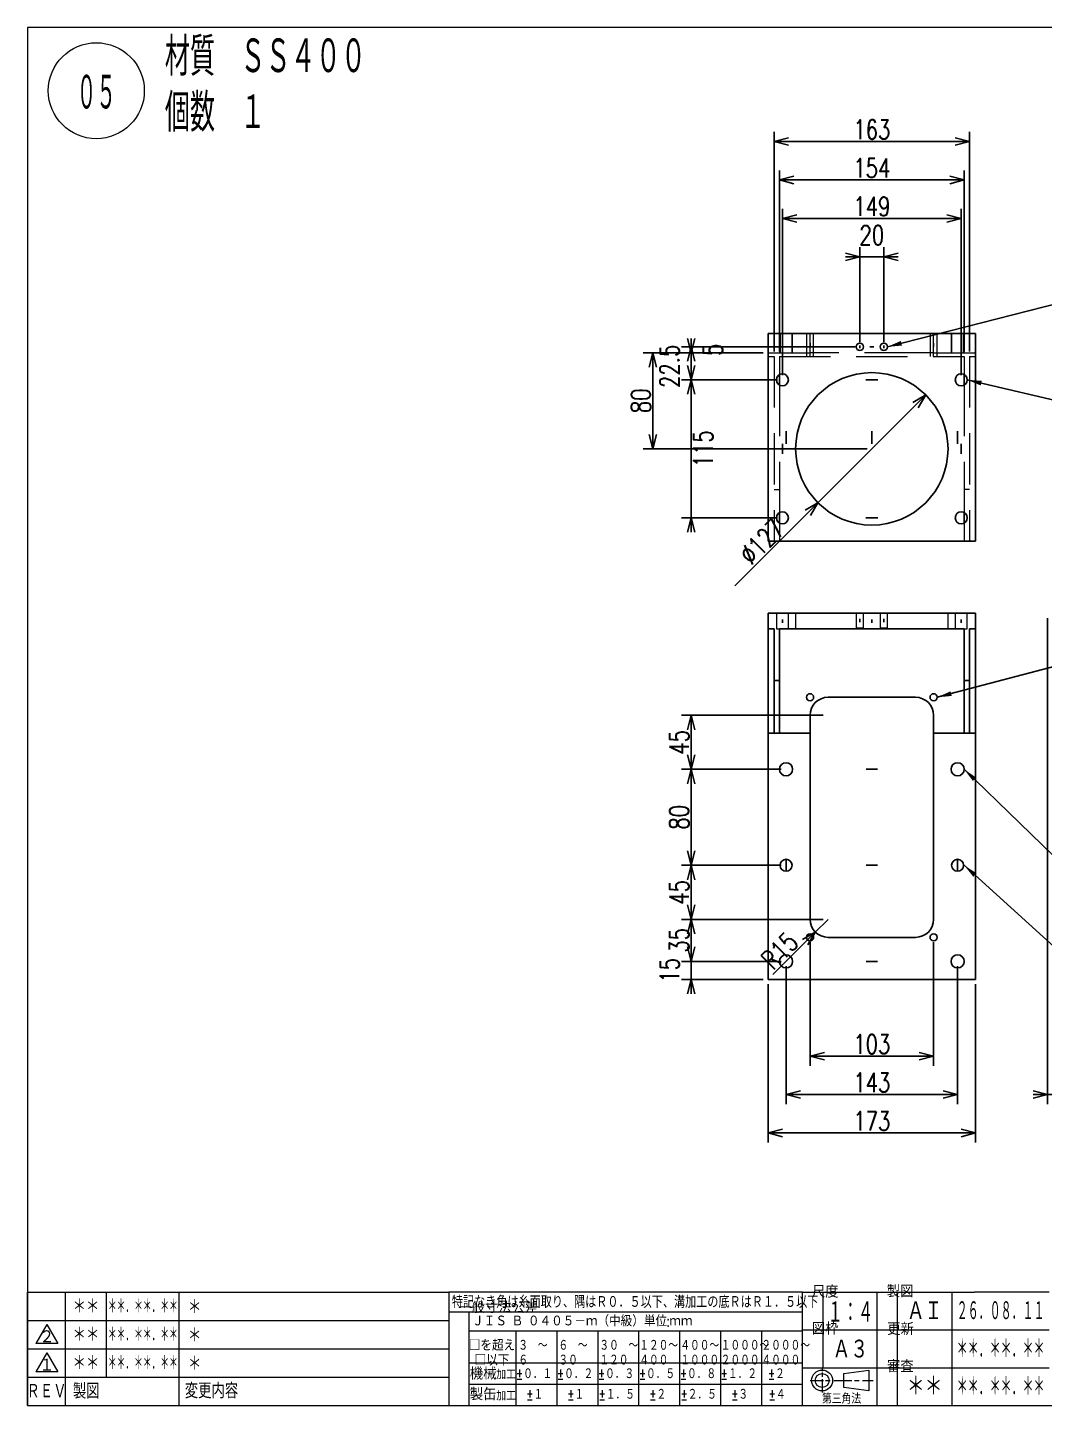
# Model space of a CAD drawing. Header units: millimetres. Extents: x 5 to 415, y 5 to 292.
# Drawn here: x 5 to 216.8, y 5 to 292 of the extents above; entities that cross this region are included whole.
import ezdxf

# ---------------------------------------------------------------- set-up
doc = ezdxf.new("R2010")
doc.units = ezdxf.units.MM
doc.header["$LTSCALE"] = 8.4
doc.linetypes.add('DASHDOT', pattern=[1, 0.5, -0.25, 0, -0.25])
doc.linetypes.add('HIDDEN', pattern=[1.905, 1.27, -0.635])
for name, color, linetype in [('1', 7, 'CONTINUOUS'), ('2', 7, 'CONTINUOUS'), ('254', 7, 'CONTINUOUS')]:
    doc.layers.add(name, color=color, linetype=linetype)
doc.styles.add('GMM001', font='txt.shx', dxfattribs={"bigfont": 'bigfont.shx'})
doc.styles.add('GMM008', font='txt.shx', dxfattribs={"width": 0.8, "bigfont": 'bigfont.shx'})
doc.styles.add('GMM009', font='txt.shx', dxfattribs={"width": 0.493827, "bigfont": 'bigfont.shx'})
doc.styles.add('GMM010', font='txt.shx', dxfattribs={"width": 0.7, "bigfont": 'bigfont.shx'})
doc.styles.add('GMM011', font='txt.shx', dxfattribs={"width": 0.95, "bigfont": 'bigfont.shx'})
doc.styles.add('GMM012', font='txt.shx', dxfattribs={"width": 1.066667, "bigfont": 'bigfont.shx'})
doc.styles.add('GMM014', font='txt.shx', dxfattribs={"width": 0.827273, "bigfont": 'bigfont.shx'})
doc.styles.add('GMM015', font='txt.shx', dxfattribs={"width": 0.411523, "bigfont": 'bigfont.shx'})
doc.styles.add('STANDARD1', font='TXT', dxfattribs={"bigfont": 'BIGFONT'})
doc.styles.add('VF001', font='txt.shx', dxfattribs={"width": 0.548697})
doc.styles.add('VF002', font='txt.shx', dxfattribs={"width": 0.428571})
doc.styles.add('VF003', font='txt.shx', dxfattribs={"width": 0.75})
doc.dimstyles.new('GEN001', dxfattribs={"dimtxt": 4, "dimasz": 3, "dimexe": 2, "dimexo": 1, "dimgap": 0.5, "dimtad": 3, "dimlfac": 4, "dimdsep": 46, "dimtxsty": 'VF003', "dimblk1": 'OPEN30', "dimblk2": 'OPEN30', "dimsah": 1, "dimcen": 1, "dimclrd": 3, "dimclre": 3, "dimclrt": 7, "dimazin": 3, "dimtfac": 1, "dimtmove": 0, "dimatfit": 3})
doc.dimstyles.new('GEN002', dxfattribs={"dimtxt": 4, "dimasz": 3, "dimexe": 2, "dimexo": 1, "dimgap": 0.5, "dimtad": 3, "dimlfac": 4, "dimdsep": 46, "dimtxsty": 'VF003', "dimblk1": 'OPEN30', "dimblk2": 'OPEN30', "dimsah": 1, "dimcen": 1, "dimclrd": 3, "dimclre": 3, "dimclrt": 7, "dimazin": 3, "dimtfac": 1, "dimtmove": 0, "dimatfit": 3})
doc.dimstyles.new('GEN003', dxfattribs={"dimtxt": 4, "dimasz": 3, "dimexe": 2, "dimexo": 1, "dimgap": 0.5, "dimtad": 3, "dimlfac": 4, "dimdsep": 46, "dimtxsty": 'VF003', "dimblk1": 'OPEN30', "dimblk2": 'OPEN30', "dimsah": 1, "dimcen": 1, "dimclrd": 3, "dimclre": 3, "dimclrt": 7, "dimazin": 3, "dimtfac": 1, "dimtmove": 0, "dimatfit": 3})
doc.dimstyles.new('GEN004', dxfattribs={"dimtxt": 4, "dimasz": 3, "dimexe": 2, "dimexo": 1, "dimgap": 0.5, "dimtad": 3, "dimlfac": 4, "dimdsep": 46, "dimtxsty": 'VF003', "dimblk1": 'OPEN30', "dimblk2": 'OPEN30', "dimsah": 1, "dimcen": 1, "dimclrd": 3, "dimclre": 3, "dimclrt": 7, "dimazin": 3, "dimtfac": 1, "dimtmove": 0, "dimatfit": 3})
doc.dimstyles.new('GEN005', dxfattribs={"dimtxt": 4, "dimasz": 3, "dimexe": 2, "dimexo": 1, "dimgap": 0.5, "dimtad": 3, "dimlfac": 4, "dimdsep": 46, "dimtxsty": 'VF003', "dimblk1": 'OPEN30', "dimblk2": 'OPEN30', "dimsah": 1, "dimcen": 1, "dimclrd": 3, "dimclre": 3, "dimclrt": 7, "dimazin": 3, "dimtfac": 1, "dimtmove": 0, "dimatfit": 3})
doc.dimstyles.new('GEN006', dxfattribs={"dimtxt": 4, "dimasz": 3, "dimexe": 2, "dimexo": 1, "dimgap": 0.5, "dimtad": 3, "dimlfac": 4, "dimdsep": 46, "dimtxsty": 'VF003', "dimblk1": 'OPEN30', "dimblk2": 'OPEN30', "dimsah": 1, "dimcen": 1, "dimclrd": 3, "dimclre": 3, "dimclrt": 7, "dimazin": 3, "dimtfac": 1, "dimtmove": 0, "dimatfit": 3})
doc.dimstyles.new('GEN007', dxfattribs={"dimtxt": 4, "dimasz": 3, "dimexe": 2, "dimexo": 1, "dimgap": 0.5, "dimtad": 3, "dimlfac": 4, "dimdsep": 46, "dimtxsty": 'VF003', "dimblk1": 'OPEN30', "dimblk2": 'OPEN30', "dimsah": 1, "dimcen": 1, "dimclrd": 3, "dimclre": 3, "dimclrt": 7, "dimazin": 3, "dimtfac": 1, "dimtmove": 0, "dimatfit": 3})
doc.dimstyles.new('GEN008', dxfattribs={"dimtxt": 4, "dimasz": 3, "dimexe": 2, "dimexo": 1, "dimgap": 0.5, "dimtad": 3, "dimlfac": 4, "dimdsep": 46, "dimtxsty": 'VF003', "dimblk1": 'OPEN30', "dimblk2": 'OPEN30', "dimsah": 1, "dimcen": 1, "dimclrd": 3, "dimclre": 3, "dimclrt": 7, "dimazin": 3, "dimtfac": 1, "dimtmove": 0, "dimatfit": 3})
doc.dimstyles.new('GEN009', dxfattribs={"dimtxt": 4, "dimasz": 3, "dimexe": 2, "dimexo": 1, "dimgap": 0.5, "dimtad": 3, "dimlfac": 4, "dimdsep": 46, "dimtxsty": 'VF003', "dimblk1": 'OPEN30', "dimblk2": 'OPEN30', "dimsah": 1, "dimcen": 1, "dimclrd": 3, "dimclre": 3, "dimclrt": 7, "dimazin": 3, "dimtfac": 1, "dimtmove": 0, "dimatfit": 3})
doc.dimstyles.new('GEN010', dxfattribs={"dimtxt": 4, "dimasz": 3, "dimexe": 2, "dimexo": 1, "dimgap": 0.5, "dimtad": 3, "dimlfac": 4, "dimdsep": 46, "dimtxsty": 'VF003', "dimblk1": 'OPEN30', "dimblk2": 'OPEN30', "dimsah": 1, "dimcen": 1, "dimclrd": 3, "dimclre": 3, "dimclrt": 7, "dimazin": 3, "dimtfac": 1, "dimtmove": 0, "dimatfit": 3})
doc.dimstyles.new('GEN011', dxfattribs={"dimtxt": 4, "dimasz": 3, "dimexe": 2, "dimexo": 1, "dimgap": 0.5, "dimtad": 3, "dimlfac": 4, "dimdsep": 46, "dimtxsty": 'VF003', "dimblk1": 'OPEN30', "dimblk2": 'OPEN30', "dimsah": 1, "dimcen": 1, "dimclrd": 3, "dimclre": 3, "dimclrt": 7, "dimazin": 3, "dimtfac": 1, "dimtmove": 0, "dimatfit": 3})
doc.dimstyles.new('GEN012', dxfattribs={"dimtxt": 4, "dimasz": 3, "dimexe": 2, "dimexo": 1, "dimgap": 0.5, "dimtad": 3, "dimlfac": 4, "dimdsep": 46, "dimtxsty": 'VF003', "dimblk1": 'OPEN30', "dimblk2": 'OPEN30', "dimsah": 1, "dimcen": 1, "dimclrd": 3, "dimclre": 3, "dimclrt": 7, "dimazin": 3, "dimtfac": 1, "dimtmove": 0, "dimatfit": 3})
doc.dimstyles.new('GEN017', dxfattribs={"dimtxt": 4, "dimasz": 3, "dimexe": 2, "dimexo": 1, "dimgap": 0.5, "dimtad": 3, "dimlfac": 4, "dimdsep": 46, "dimtxsty": 'VF003', "dimblk1": 'OPEN30', "dimblk2": 'OPEN30', "dimsah": 1, "dimcen": 1, "dimclrd": 3, "dimclre": 3, "dimclrt": 7, "dimazin": 3, "dimtfac": 1, "dimtmove": 0, "dimatfit": 3})
doc.dimstyles.new('GEN020', dxfattribs={"dimtxt": 4, "dimasz": 3, "dimexe": 2, "dimexo": 1, "dimgap": 0.5, "dimtad": 3, "dimlfac": 4, "dimdsep": 46, "dimtxsty": 'VF003', "dimblk1": 'OPEN30', "dimblk2": 'OPEN30', "dimsah": 1, "dimcen": 1, "dimclrd": 3, "dimclre": 3, "dimclrt": 7, "dimazin": 3, "dimtfac": 1, "dimtmove": 0, "dimatfit": 3})
doc.dimstyles.new('GEN021', dxfattribs={"dimtxt": 4, "dimasz": 3, "dimexe": 2, "dimexo": 1, "dimgap": 0.5, "dimtad": 3, "dimlfac": 4, "dimdsep": 46, "dimtxsty": 'VF003', "dimblk1": 'OPEN30', "dimblk2": 'OPEN30', "dimsah": 1, "dimcen": 1, "dimclrd": 3, "dimclre": 3, "dimclrt": 7, "dimazin": 3, "dimtfac": 1, "dimtmove": 0, "dimatfit": 3})
doc.dimstyles.new('GEN022', dxfattribs={"dimtxt": 4, "dimasz": 3, "dimexe": 2, "dimexo": 1, "dimgap": 0.5, "dimtad": 3, "dimlfac": 4, "dimdsep": 46, "dimtxsty": 'VF003', "dimblk1": 'OPEN30', "dimblk2": 'OPEN30', "dimsah": 1, "dimcen": 1, "dimclrd": 3, "dimclre": 3, "dimclrt": 7, "dimazin": 3, "dimtfac": 1, "dimtmove": 0, "dimatfit": 3})
doc.dimstyles.new('GEN023', dxfattribs={"dimtxt": 4, "dimasz": 3, "dimexe": 2, "dimexo": 1, "dimgap": 0.5, "dimtad": 3, "dimlfac": 4, "dimdsep": 46, "dimtxsty": 'VF003', "dimblk1": 'OPEN30', "dimblk2": 'OPEN30', "dimsah": 1, "dimcen": 1, "dimclrd": 3, "dimclre": 3, "dimclrt": 7, "dimazin": 3, "dimtfac": 1, "dimtmove": 0, "dimatfit": 3})
doc.dimstyles.new('GEN024', dxfattribs={"dimtxt": 4, "dimasz": 3, "dimexe": 2, "dimexo": 1, "dimgap": 0.5, "dimtad": 3, "dimlfac": 4, "dimdsep": 46, "dimtxsty": 'VF003', "dimblk1": 'OPEN30', "dimblk2": 'OPEN30', "dimsah": 1, "dimcen": 1, "dimclrd": 3, "dimclre": 3, "dimclrt": 7, "dimazin": 3, "dimtfac": 1, "dimtmove": 0, "dimatfit": 3})
doc.dimstyles.new('GEN025', dxfattribs={"dimtxt": 4, "dimasz": 3, "dimexe": 2, "dimexo": 1, "dimgap": 0.5, "dimtad": 3, "dimlfac": 4, "dimdsep": 46, "dimtxsty": 'VF003', "dimblk1": 'OPEN30', "dimblk2": 'OPEN30', "dimsah": 1, "dimcen": 1, "dimclrd": 3, "dimclre": 3, "dimclrt": 7, "dimazin": 3, "dimtfac": 1, "dimtmove": 0, "dimatfit": 3})
doc.dimstyles.new('GENLDR', dxfattribs={"dimtxt": 4, "dimasz": 3, "dimexe": 2, "dimexo": 1, "dimgap": 0.5, "dimtad": 3, "dimlfac": 4, "dimdsep": 46, "dimtxsty": 'VF003', "dimblk1": 'OPEN30', "dimblk2": 'OPEN30', "dimsah": 1, "dimcen": 1, "dimclrd": 3, "dimclre": 3, "dimclrt": 7, "dimazin": 3, "dimtfac": 1, "dimtmove": 0, "dimatfit": 3})

# ---------------------------------------------------------------- blocks, each defined once
blk = doc.blocks.new('BLOCK004')
at = {"layer": '2', "color": 7, "linetype": 'CONTINUOUS', "lineweight": 20}
for p, q in [((170.52, 12.75), (170.52, 12.12)), ((170.52, 11.88), (170.52, 10.97)), ((168.04, 10.2), (170.8, 10.2)), ((170.52, 10.45), (170.52, 7.67)), ((171.25, 10.2), (172.2, 10.2)), ((172.99, 10.2), (176.68, 10.2)), ((177.3, 10.2), (178.25, 10.2)), ((178.92, 10.2), (181.17, 10.2))]:
    blk.add_line(p, q, dxfattribs=at)
blk.add_lwpolyline([(175.06, 11.63), (180.26, 12.38), (180.26, 8.02), (175.06, 8.76)], close=True, dxfattribs=at)
for radius in [2.18, 1.44]:
    blk.add_circle((170.52, 10.2), radius, dxfattribs=at)
blk = doc.blocks.new('BLOCK005')
at = {"layer": '2', "color": 3, "linetype": 'CONTINUOUS', "lineweight": 9}
for p, q in [((92.76, 24.47), (166.44, 24.47)), ((96.97, 20.55), (166.44, 20.55)), ((106.7, 20.55), (106.7, 5)), ((115.24, 20.55), (115.24, 5)), ((123.77, 20.55), (123.77, 5)), ((132.3, 20.55), (132.3, 5)), ((140.84, 20.55), (140.84, 5)), ((149.37, 20.55), (149.37, 5)), ((157.9, 20.55), (157.9, 5)), ((96.97, 13.85), (106.7, 13.85)), ((106.7, 13.85), (115.24, 13.85)), ((115.24, 13.85), (123.77, 13.85)), ((123.77, 13.85), (132.3, 13.85)), ((132.3, 13.85), (140.84, 13.85)), ((140.84, 13.85), (149.37, 13.85)), ((149.37, 13.85), (157.9, 13.85)), ((157.9, 13.85), (166.44, 13.85)), ((96.97, 9.42), (106.7, 9.42)), ((106.7, 9.42), (115.24, 9.42)), ((115.24, 9.42), (123.77, 9.42)), ((123.77, 9.42), (132.3, 9.42)), ((132.3, 9.42), (140.84, 9.42)), ((140.84, 9.42), (149.37, 9.42)), ((149.37, 9.42), (157.9, 9.42)), ((157.9, 9.42), (166.44, 9.42))]:
    blk.add_line(p, q, dxfattribs=at)
at = {"layer": '2', "color": 1, "linetype": 'CONTINUOUS', "lineweight": 15}
blk.add_lwpolyline([(92.76, 5), (166.44, 5), (166.44, 28.59), (92.76, 28.59)], close=True, dxfattribs=at)
at = {"layer": '254', "color": 3, "linetype": 'CONTINUOUS', "lineweight": 9}
blk.add_line((96.97, 5), (96.97, 24.47), dxfattribs=at)
at = {"layer": '254', "color": 3, "lineweight": 9, "style": 'STANDARD1', "width": 1.0935}
blk.add_text('一般寸法公差', height=2.311, dxfattribs=at).set_placement((94.7, 24.26))
at = {"layer": '254', "color": 3, "lineweight": 9, "insert": (93.39, 26.56), "char_height": 2.5425, "attachment_point": 4, "line_spacing_factor": 0.8, "style": 'GMM014'}
blk.add_mtext('\\T1.000000;特記なき角は糸面取り、隅はＲ０．５以下、溝加工の底ＲはＲ１．５以下', dxfattribs=at)
at = {"layer": '254', "color": 7, "lineweight": 20, "line_spacing_factor": 0.8}
for s, insert, char_height, attachment_point, style in [('\\W0.950000;\\T1.000000;ＪＩＳ\\W0.475000;\\T1.000000; \\W0.950000;\\T1.000000;Ｂ\\W0.475000;\\T1.000000; \\W0.950000;\\T1.000000;０４０５－ｍ（中級）単位\\W0.475000;\\T1.000000;:\\W0.950000;\\T1.000000;ｍｍ', (97.62, 22.59), 2.31134, 4, 'GMM011'), ('{\\T1.000000;□を超え}\\P{\\T1.000000;□以下}', (101.75, 18.7), 2.3113, 2, 'GMM011'), ('{\\T1.000000;３\u3000～}\\P{\\T1.000000;６}', (107.24, 18.7), 2.3113, 1, 'GMM010'), ('{\\T1.000000;６\u3000～}\\P{\\T1.000000;３０}', (115.59, 18.7), 2.3113, 1, 'GMM010'), ('{\\T1.000000;３０\u3000～}\\P{\\T1.000000;１２０}', (124.12, 18.7), 2.3113, 1, 'GMM010'), ('{\\T1.000000;１２０～}\\P{\\T1.000000;４００}', (132.43, 18.7), 2.3113, 1, 'GMM010'), ('{\\T1.000000;４００～}\\P{\\T1.000000;１０００}', (140.98, 18.7), 2.3113, 1, 'GMM010'), ('{\\T1.000000;１０００～}\\P{\\T1.000000;２０００}', (149.4, 18.7), 2.3113, 1, 'GMM010'), ('{\\T1.000000;２０００～}\\P{\\T1.000000;４０００}', (157.88, 18.7), 2.3113, 1, 'GMM010'), ('\\T1.000000;機械', (99.9, 11.63), 2.5425, 5, 'GMM001'), ('\\T1.000000;加工', (104.68, 11.34), 1.7335, 5, 'GMM012'), ('%%p\\T1.000000;０．１', (110.51, 11.63), 2.3113, 5, 'GMM010'), ('%%p\\T1.000000;０．２', (119.05, 11.63), 2.3113, 5, 'GMM010'), ('%%p\\T1.000000;０．３', (127.58, 11.63), 2.3113, 5, 'GMM010'), ('%%p\\T1.000000;０．５', (136.11, 11.63), 2.3113, 5, 'GMM010'), ('%%p\\T1.000000;０．８', (144.65, 11.63), 2.3113, 5, 'GMM010'), ('%%p\\T1.000000;１．２', (153.18, 11.63), 2.3113, 5, 'GMM010'), ('%%p\\T1.000000;２', (160.98, 11.63), 2.3113, 5, 'GMM010'), ('\\T1.000000;製缶', (99.9, 7.34), 2.5425, 5, 'GMM001'), ('\\T1.000000;加工', (104.68, 6.91), 1.7335, 5, 'GMM012'), ('%%p\\T1.000000;１', (110.66, 7.34), 2.3113, 5, 'GMM010'), ('%%p\\T1.000000;１', (119.2, 7.34), 2.3113, 5, 'GMM010'), ('%%p\\T1.000000;１．５', (127.73, 7.34), 2.3113, 5, 'GMM010'), ('%%p\\T1.000000;２', (136.26, 7.34), 2.3113, 5, 'GMM010'), ('%%p\\T1.000000;２．５', (144.8, 7.34), 2.3113, 5, 'GMM010'), ('%%p\\T1.000000;３', (153.33, 7.34), 2.3113, 5, 'GMM010'), ('%%p\\T1.000000;４', (161.13, 7.34), 2.3113, 5, 'GMM010')]:
    blk.add_mtext(s, dxfattribs=dict(at, insert=insert, char_height=char_height, attachment_point=attachment_point, style=style))
blk = doc.blocks.new('BLOCK006')
at = {"layer": '254', "color": 1, "linetype": 'CONTINUOUS', "lineweight": 15}
for p, q in [((9.02, 15.97), (6.7, 12.03)), ((9.02, 15.97), (11.33, 12.03)), ((11.33, 12.03), (6.7, 12.03))]:
    blk.add_line(p, q, dxfattribs=at)
at = {"layer": '254', "color": 7, "lineweight": 20, "insert": (9.02, 13.39), "char_height": 2.8434, "attachment_point": 5, "line_spacing_factor": 0.8, "style": 'GMM001'}
blk.add_mtext('\\T1.000000;１', dxfattribs=at)
blk = doc.blocks.new('BLOCK007')
at = {"layer": '254', "color": 1, "linetype": 'CONTINUOUS', "lineweight": 15}
for p, q in [((9.02, 21.86), (6.7, 17.93)), ((9.02, 21.86), (11.33, 17.93)), ((11.33, 17.93), (6.7, 17.93))]:
    blk.add_line(p, q, dxfattribs=at)
at = {"layer": '254', "color": 7, "lineweight": 20, "insert": (9.02, 19.29), "char_height": 2.8434, "attachment_point": 5, "line_spacing_factor": 0.8, "style": 'GMM001'}
blk.add_mtext('\\T1.000000;２', dxfattribs=at)
blk = doc.blocks.new('_OPEN30')
at = {"color": 0, "linetype": 'BYBLOCK'}
blk.add_line((0, 0), (-1, 0), dxfattribs=at)
blk.add_lwpolyline([(-1, 0.259), (0, 0), (-1, -0.259)], dxfattribs=at)
blk = doc.blocks.new('*D1')
at = {"color": 3}
for p, q in [((168, 101.5), (168, 75.75)), ((193.75, 101.5), (193.75, 75.75)), ((171, 77.75), (190.75, 77.75))]:
    blk.add_line(p, q, dxfattribs=at)
at = {"layer": 'Defpoints'}
for p in [(168, 102.5), (193.75, 102.5), (168, 77.75)]:
    blk.add_point(p, dxfattribs=at)
at = {"layer": '1', "color": 3, "xscale": 3, "yscale": 3, "rotation": 180}
blk.add_blockref('_OPEN30', (168, 77.75), dxfattribs=at)
at = {"layer": '1', "color": 3, "xscale": 3, "yscale": 3}
blk.add_blockref('_OPEN30', (193.75, 77.75), dxfattribs=at)
at = {"layer": '1', "color": 7, "insert": (180.875, 80.25), "char_height": 4, "attachment_point": 5, "style": 'VF003'}
blk.add_mtext('103', dxfattribs=at)
blk = doc.blocks.new('*D2')
at = {"color": 3}
for p, q in [((163, 96.5), (163, 67.75)), ((198.75, 96.5), (198.75, 67.75)), ((166, 69.75), (195.75, 69.75))]:
    blk.add_line(p, q, dxfattribs=at)
at = {"layer": 'Defpoints'}
for p in [(163, 97.5), (198.75, 97.5), (163, 69.75)]:
    blk.add_point(p, dxfattribs=at)
at = {"layer": '1', "color": 3, "xscale": 3, "yscale": 3, "rotation": 180}
blk.add_blockref('_OPEN30', (163, 69.75), dxfattribs=at)
at = {"layer": '1', "color": 3, "xscale": 3, "yscale": 3}
blk.add_blockref('_OPEN30', (198.75, 69.75), dxfattribs=at)
at = {"layer": '1', "color": 7, "insert": (180.875, 72.25), "char_height": 4, "attachment_point": 5, "style": 'VF003'}
blk.add_mtext('143', dxfattribs=at)
blk = doc.blocks.new('*D3')
at = {"color": 3}
for p, q in [((159.25, 92.75), (159.25, 59.75)), ((202.5, 92.75), (202.5, 59.75)), ((162.25, 61.75), (199.5, 61.75))]:
    blk.add_line(p, q, dxfattribs=at)
at = {"layer": 'Defpoints'}
for p in [(159.25, 93.75), (202.5, 93.75), (159.25, 61.75)]:
    blk.add_point(p, dxfattribs=at)
at = {"layer": '1', "color": 3, "xscale": 3, "yscale": 3, "rotation": 180}
blk.add_blockref('_OPEN30', (159.25, 61.75), dxfattribs=at)
at = {"layer": '1', "color": 3, "xscale": 3, "yscale": 3}
blk.add_blockref('_OPEN30', (202.5, 61.75), dxfattribs=at)
at = {"layer": '1', "color": 7, "insert": (180.875, 64.25), "char_height": 4, "attachment_point": 5, "style": 'VF003'}
blk.add_mtext('173', dxfattribs=at)
blk = doc.blocks.new('*D4')
at = {"color": 3}
for p, q in [((178.375, 226.5), (178.375, 246.25)), ((178.375, 244.25), (183.375, 244.25)), ((183.375, 226.5), (183.375, 246.25))]:
    blk.add_line(p, q, dxfattribs=at)
at = {"layer": 'Defpoints'}
for p in [(178.375, 244.25), (178.375, 225.5), (183.375, 225.5)]:
    blk.add_point(p, dxfattribs=at)
at = {"layer": '1', "color": 3, "xscale": 3, "yscale": 3}
blk.add_blockref('_OPEN30', (178.375, 244.25), dxfattribs=at)
at = {"layer": '1', "color": 3, "xscale": 3, "yscale": 3, "rotation": 180}
blk.add_blockref('_OPEN30', (183.375, 244.25), dxfattribs=at)
at = {"layer": '1', "color": 7, "insert": (180.875, 248.75), "char_height": 4, "attachment_point": 5, "style": 'VF003'}
blk.add_mtext('20', dxfattribs=at)
blk = doc.blocks.new('*D5')
at = {"color": 3}
for p, q in [((162.25, 219.625), (162.25, 254.25)), ((199.5, 219.625), (199.5, 254.25)), ((165.25, 252.25), (196.5, 252.25))]:
    blk.add_line(p, q, dxfattribs=at)
at = {"layer": 'Defpoints'}
for p in [(162.25, 252.25), (162.25, 218.625), (199.5, 218.625)]:
    blk.add_point(p, dxfattribs=at)
at = {"layer": '1', "color": 3, "xscale": 3, "yscale": 3, "rotation": 180}
blk.add_blockref('_OPEN30', (162.25, 252.25), dxfattribs=at)
at = {"layer": '1', "color": 3, "xscale": 3, "yscale": 3}
blk.add_blockref('_OPEN30', (199.5, 252.25), dxfattribs=at)
at = {"layer": '1', "color": 7, "insert": (180.875, 254.75), "char_height": 4, "attachment_point": 5, "style": 'VF003'}
blk.add_mtext('149', dxfattribs=at)
blk = doc.blocks.new('*D6')
at = {"color": 3}
for p, q in [((161.625, 224.5), (161.625, 262.25)), ((200.125, 224.5), (200.125, 262.25)), ((164.625, 260.25), (197.125, 260.25))]:
    blk.add_line(p, q, dxfattribs=at)
at = {"layer": 'Defpoints'}
for p in [(161.625, 260.25), (161.625, 223.5), (200.125, 223.5)]:
    blk.add_point(p, dxfattribs=at)
at = {"layer": '1', "color": 3, "xscale": 3, "yscale": 3, "rotation": 180}
blk.add_blockref('_OPEN30', (161.625, 260.25), dxfattribs=at)
at = {"layer": '1', "color": 3, "xscale": 3, "yscale": 3}
blk.add_blockref('_OPEN30', (200.125, 260.25), dxfattribs=at)
at = {"layer": '1', "color": 7, "insert": (180.875, 262.75), "char_height": 4, "attachment_point": 5, "style": 'VF003'}
blk.add_mtext('154', dxfattribs=at)
blk = doc.blocks.new('*D7')
at = {"color": 3}
for p, q in [((160.5, 224.5), (160.5, 270.25)), ((201.25, 224.5), (201.25, 270.25)), ((163.5, 268.25), (198.25, 268.25))]:
    blk.add_line(p, q, dxfattribs=at)
at = {"layer": 'Defpoints'}
for p in [(160.5, 268.25), (160.5, 223.5), (201.25, 223.5)]:
    blk.add_point(p, dxfattribs=at)
at = {"layer": '1', "color": 3, "xscale": 3, "yscale": 3, "rotation": 180}
blk.add_blockref('_OPEN30', (160.5, 268.25), dxfattribs=at)
at = {"layer": '1', "color": 3, "xscale": 3, "yscale": 3}
blk.add_blockref('_OPEN30', (201.25, 268.25), dxfattribs=at)
at = {"layer": '1', "color": 7, "insert": (180.875, 270.75), "char_height": 4, "attachment_point": 5, "style": 'VF003'}
blk.add_mtext('163', dxfattribs=at)
blk = doc.blocks.new('*D8')
at = {"color": 3}
for p, q in [((162, 97.5), (141.25, 97.5)), ((143.25, 93.75), (143.25, 97.5)), ((158.25, 93.75), (141.25, 93.75))]:
    blk.add_line(p, q, dxfattribs=at)
at = {"layer": 'Defpoints'}
for p in [(163, 97.5), (143.25, 93.75), (159.25, 93.75)]:
    blk.add_point(p, dxfattribs=at)
at = {"layer": '1', "color": 3, "xscale": 3, "yscale": 3}
for p, rotation in [((143.25, 97.5), 270), ((143.25, 93.75), 90)]:
    blk.add_blockref('_OPEN30', p, dxfattribs=dict(at, rotation=rotation))
at = {"layer": '1', "color": 7, "insert": (138.75, 95.625), "char_height": 4, "attachment_point": 5, "rotation": 90, "style": 'VF003'}
blk.add_mtext('15', dxfattribs=at)
blk = doc.blocks.new('*D9')
at = {"color": 3}
for p, q in [((170.75, 106.25), (141.25, 106.25)), ((143.25, 100.5), (143.25, 103.25)), ((162, 97.5), (141.25, 97.5))]:
    blk.add_line(p, q, dxfattribs=at)
at = {"layer": 'Defpoints'}
for p in [(171.75, 106.25), (143.25, 97.5), (163, 97.5)]:
    blk.add_point(p, dxfattribs=at)
at = {"layer": '1', "color": 3, "xscale": 3, "yscale": 3}
for p, rotation in [((143.25, 106.25), 90), ((143.25, 97.5), 270)]:
    blk.add_blockref('_OPEN30', p, dxfattribs=dict(at, rotation=rotation))
at = {"layer": '1', "color": 7, "insert": (140.75, 101.875), "char_height": 4, "attachment_point": 5, "rotation": 90, "style": 'VF003'}
blk.add_mtext('35', dxfattribs=at)
blk = doc.blocks.new('*D10')
at = {"color": 3}
for p, q in [((162, 117.5), (141.25, 117.5)), ((143.25, 109.25), (143.25, 114.5)), ((170.75, 106.25), (141.25, 106.25))]:
    blk.add_line(p, q, dxfattribs=at)
at = {"layer": 'Defpoints'}
for p in [(163, 117.5), (143.25, 106.25), (171.75, 106.25)]:
    blk.add_point(p, dxfattribs=at)
at = {"layer": '1', "color": 3, "xscale": 3, "yscale": 3}
for p, rotation in [((143.25, 117.5), 90), ((143.25, 106.25), 270)]:
    blk.add_blockref('_OPEN30', p, dxfattribs=dict(at, rotation=rotation))
at = {"layer": '1', "color": 7, "insert": (140.75, 111.875), "char_height": 4, "attachment_point": 5, "rotation": 90, "style": 'VF003'}
blk.add_mtext('45', dxfattribs=at)
blk = doc.blocks.new('*D11')
at = {"color": 3}
for p, q in [((162, 137.5), (141.25, 137.5)), ((143.25, 120.5), (143.25, 134.5)), ((162, 117.5), (141.25, 117.5))]:
    blk.add_line(p, q, dxfattribs=at)
at = {"layer": 'Defpoints'}
for p in [(163, 137.5), (143.25, 117.5), (163, 117.5)]:
    blk.add_point(p, dxfattribs=at)
at = {"layer": '1', "color": 3, "xscale": 3, "yscale": 3}
for p, rotation in [((143.25, 137.5), 90), ((143.25, 117.5), 270)]:
    blk.add_blockref('_OPEN30', p, dxfattribs=dict(at, rotation=rotation))
at = {"layer": '1', "color": 7, "insert": (140.75, 127.5), "char_height": 4, "attachment_point": 5, "rotation": 90, "style": 'VF003'}
blk.add_mtext('80', dxfattribs=at)
blk = doc.blocks.new('*D12')
at = {"color": 3}
for p, q in [((170.75, 148.75), (141.25, 148.75)), ((143.25, 140.5), (143.25, 145.75)), ((162, 137.5), (141.25, 137.5))]:
    blk.add_line(p, q, dxfattribs=at)
at = {"layer": 'Defpoints'}
for p in [(171.75, 148.75), (143.25, 137.5), (163, 137.5)]:
    blk.add_point(p, dxfattribs=at)
at = {"layer": '1', "color": 3, "xscale": 3, "yscale": 3}
for p, rotation in [((143.25, 148.75), 90), ((143.25, 137.5), 270)]:
    blk.add_blockref('_OPEN30', p, dxfattribs=dict(at, rotation=rotation))
at = {"layer": '1', "color": 7, "insert": (140.75, 143.125), "char_height": 4, "attachment_point": 5, "rotation": 90, "style": 'VF003'}
blk.add_mtext('45', dxfattribs=at)
blk = doc.blocks.new('*D17')
at = {"color": 3}
for p, q in [((217.5, 169), (217.5, 67.75)), ((260.75, 169), (260.75, 67.75)), ((263.75, 69.75), (214.5, 69.75))]:
    blk.add_line(p, q, dxfattribs=at)
at = {"layer": 'Defpoints'}
for p in [(217.5, 170), (260.75, 170), (260.75, 69.75)]:
    blk.add_point(p, dxfattribs=at)
at = {"layer": '1', "color": 3, "xscale": 3, "yscale": 3}
blk.add_blockref('_OPEN30', (217.5, 69.75), dxfattribs=at)
at = {"layer": '1', "color": 3, "xscale": 3, "yscale": 3, "rotation": 180}
blk.add_blockref('_OPEN30', (260.75, 69.75), dxfattribs=at)
at = {"layer": '1', "color": 7, "insert": (239.125, 67.25), "char_height": 4, "attachment_point": 5, "style": 'VF003'}
blk.add_mtext('173', dxfattribs=at)
blk = doc.blocks.new('*D20')
at = {"color": 3}
for p, q in [((177.375, 225.5), (141.25, 225.5)), ((158.25, 224.25), (141.25, 224.25)), ((143.25, 225.5), (143.25, 224.25))]:
    blk.add_line(p, q, dxfattribs=at)
at = {"layer": 'Defpoints'}
for p in [(143.25, 225.5), (159.25, 224.25), (178.375, 225.5)]:
    blk.add_point(p, dxfattribs=at)
at = {"layer": '1', "color": 3, "xscale": 3, "yscale": 3}
for p, rotation in [((143.25, 224.25), 270), ((143.25, 225.5), 90)]:
    blk.add_blockref('_OPEN30', p, dxfattribs=dict(at, rotation=rotation))
at = {"layer": '1', "color": 7, "insert": (147.75, 224.875), "char_height": 4, "attachment_point": 5, "rotation": 90, "style": 'VF003'}
blk.add_mtext('5', dxfattribs=at)
blk = doc.blocks.new('*D21')
at = {"color": 3}
for p, q in [((158.25, 224.25), (141.25, 224.25)), ((143.25, 218.625), (143.25, 224.25)), ((161.25, 218.625), (141.25, 218.625))]:
    blk.add_line(p, q, dxfattribs=at)
at = {"layer": 'Defpoints'}
for p in [(159.25, 224.25), (143.25, 218.625), (162.25, 218.625)]:
    blk.add_point(p, dxfattribs=at)
at = {"layer": '1', "color": 3, "xscale": 3, "yscale": 3}
for p, rotation in [((143.25, 224.25), 270), ((143.25, 218.625), 90)]:
    blk.add_blockref('_OPEN30', p, dxfattribs=dict(at, rotation=rotation))
at = {"layer": '1', "color": 7, "insert": (138.75, 221.4375), "char_height": 4, "attachment_point": 5, "rotation": 90, "style": 'VF003'}
blk.add_mtext('22.5', dxfattribs=at)
blk = doc.blocks.new('*D22')
at = {"color": 3}
for p, q in [((158.25, 224.25), (133.25, 224.25)), ((135.25, 207.25), (135.25, 221.25)), ((179.875, 204.25), (133.25, 204.25))]:
    blk.add_line(p, q, dxfattribs=at)
at = {"layer": 'Defpoints'}
for p in [(159.25, 224.25), (135.25, 204.25), (180.875, 204.25)]:
    blk.add_point(p, dxfattribs=at)
at = {"layer": '1', "color": 3, "xscale": 3, "yscale": 3}
for p, rotation in [((135.25, 224.25), 90), ((135.25, 204.25), 270)]:
    blk.add_blockref('_OPEN30', p, dxfattribs=dict(at, rotation=rotation))
at = {"layer": '1', "color": 7, "insert": (132.75, 214.25), "char_height": 4, "attachment_point": 5, "rotation": 90, "style": 'VF003'}
blk.add_mtext('80', dxfattribs=at)
blk = doc.blocks.new('*D23')
at = {"color": 3}
for p, q in [((143.25, 221.625), (143.25, 186.875)), ((161.25, 218.625), (141.25, 218.625)), ((161.25, 189.875), (141.25, 189.875))]:
    blk.add_line(p, q, dxfattribs=at)
at = {"layer": 'Defpoints'}
for p in [(143.25, 218.625), (162.25, 218.625), (162.25, 189.875)]:
    blk.add_point(p, dxfattribs=at)
at = {"layer": '1', "color": 3, "xscale": 3, "yscale": 3}
for p, rotation in [((143.25, 218.625), 270), ((143.25, 189.875), 90)]:
    blk.add_blockref('_OPEN30', p, dxfattribs=dict(at, rotation=rotation))
at = {"layer": '1', "color": 7, "insert": (145.75, 204.25), "char_height": 4, "attachment_point": 5, "rotation": 90, "style": 'VF003'}
blk.add_mtext('115', dxfattribs=at)
blk = doc.blocks.new('*D24')
at = {"color": 3}
for q in [(189.98, 213.35), (152.33, 175.7)]:
    blk.add_line((167.53, 190.9), q, dxfattribs=at)
at = {"layer": 'Defpoints'}
for p in [(180.87, 204.25), (169.65, 193.02)]:
    blk.add_point(p, dxfattribs=at)
at = {"layer": '1', "color": 3, "xscale": 3, "yscale": 3, "rotation": 45}
for p in [(192.1, 215.48), (169.65, 193.02)]:
    blk.add_blockref('_OPEN30', p, dxfattribs=at)
at = {"layer": '1', "color": 7, "insert": (157.98, 184.89), "char_height": 4, "attachment_point": 5, "rotation": 45, "style": 'VF003'}
blk.add_mtext('%%c127', dxfattribs=at)
blk = doc.blocks.new('*D25')
at = {"color": 3}
for p, q in [((171.75, 106.25), (169.1, 103.6)), ((166.98, 101.48), (160.26, 94.76))]:
    blk.add_line(p, q, dxfattribs=at)
at = {"layer": 'Defpoints'}
for p in [(171.75, 106.25), (169.1, 103.6)]:
    blk.add_point(p, dxfattribs=at)
at = {"layer": '1', "color": 3, "xscale": 3, "yscale": 3, "rotation": 45}
blk.add_blockref('_OPEN30', (169.1, 103.6), dxfattribs=at)
at = {"layer": '1', "color": 7, "insert": (161.67, 99.71), "char_height": 4, "attachment_point": 5, "rotation": 45, "style": 'VF003'}
blk.add_mtext('R15', dxfattribs=at)

msp = doc.modelspace()

# ---------------------------------------------------------------- linework, layer by layer
at = {"color": 7, "linetype": 'Continuous', "lineweight": 25}
for p, q in [((159.25, 228.25), (159.25, 185)), ((159.25, 228.25), (202.5, 228.25)), ((202.5, 228.25), (202.5, 185)), ((161.625, 219.7075), (161.625, 217.5425)), ((200.125, 219.7075), (200.125, 217.5425)), ((161.625, 190.9575), (161.625, 188.7925)), ((200.125, 190.9575), (200.125, 188.7925)), ((159.25, 185), (202.5, 185)), ((159.25, 170), (202.5, 170)), ((159.25, 170), (159.25, 166.75)), ((202.5, 170), (202.5, 166.75)), ((159.25, 166.75), (160.5, 166.75)), ((159.25, 166.75), (159.25, 145)), ((160.5, 166.75), (160.5, 156)), ((161.625, 166.75), (200.125, 166.75)), ((161.625, 166.75), (161.625, 156)), ((200.125, 166.75), (200.125, 156)), ((201.25, 166.75), (202.5, 166.75)), ((201.25, 166.75), (201.25, 156)), ((202.5, 166.75), (202.5, 145)), ((160.5, 156), (161.625, 156)), ((160.5, 156), (160.5, 145)), ((161.625, 156), (161.625, 145)), ((201.25, 156), (200.125, 156)), ((200.125, 156), (200.125, 145)), ((201.25, 156), (201.25, 145)), ((171.75, 152.5), (190, 152.5)), ((168, 145), (168, 148.75)), ((193.75, 148.75), (193.75, 145)), ((159.25, 145), (160.5, 145)), ((159.25, 145), (159.25, 93.75)), ((160.5, 145), (161.625, 145)), ((161.625, 145), (168, 145)), ((168, 106.25), (168, 145)), ((193.75, 145), (200.125, 145)), ((193.75, 145), (193.75, 106.25)), ((201.25, 145), (200.125, 145)), ((201.25, 145), (202.5, 145)), ((202.5, 145), (202.5, 93.75)), ((190, 102.5), (171.75, 102.5)), ((159.25, 93.75), (202.5, 93.75))]:
    msp.add_line(p, q, dxfattribs=at)
at = {"color": 7, "linetype": 'HIDDEN', "lineweight": 18}
for p, q in [((161.625, 228.25), (161.625, 224.25)), ((161.75, 228.25), (161.75, 224.25)), ((164.25, 224.25), (164.25, 228.25)), ((164.375, 224.25), (164.375, 228.25)), ((167.25, 228.25), (167.25, 223.5)), ((168, 223.5), (168, 228.25)), ((168.75, 223.5), (168.75, 228.25)), ((193, 228.25), (193, 223.5)), ((193.75, 223.5), (193.75, 228.25)), ((194.5, 223.5), (194.5, 228.25)), ((197.375, 228.25), (197.375, 224.25)), ((197.5, 228.25), (197.5, 224.25)), ((200, 224.25), (200, 228.25)), ((200.125, 224.25), (200.125, 228.25)), ((159.25, 224.25), (168, 224.25)), ((171.75, 224.25), (168, 224.25)), ((190, 224.25), (171.75, 224.25)), ((193.75, 224.25), (190, 224.25)), ((193.75, 224.25), (202.5, 224.25)), ((159.25, 223.5), (160.5, 223.5)), ((160.5, 223.5), (160.5, 185)), ((161.625, 223.5), (200.125, 223.5)), ((161.625, 223.5), (161.625, 219.7075)), ((200.125, 223.5), (200.125, 219.7075)), ((201.25, 223.5), (202.5, 223.5)), ((201.25, 223.5), (201.25, 185)), ((161.625, 217.5425), (161.625, 190.9575)), ((200.125, 217.5425), (200.125, 190.9575)), ((160.5, 195.75), (161.625, 195.75)), ((201.25, 195.75), (200.125, 195.75)), ((161.625, 188.7925), (161.625, 185)), ((200.125, 188.7925), (200.125, 185)), ((161, 170), (161, 166.75)), ((163.5, 166.75), (163.5, 170)), ((165, 170), (165, 166.75)), ((177.625, 170), (177.625, 167)), ((179.125, 167), (179.125, 170)), ((182.625, 170), (182.625, 167)), ((184.125, 167), (184.125, 170)), ((196.75, 166.75), (196.75, 170)), ((198.25, 170), (198.25, 166.75)), ((200.75, 166.75), (200.75, 170)), ((161, 166.75), (161.625, 166.75)), ((177.625, 167), (178.375, 167)), ((178.375, 167), (179.125, 167)), ((182.625, 167), (183.375, 167)), ((183.375, 167), (184.125, 167)), ((200.125, 166.75), (200.75, 166.75))]:
    msp.add_line(p, q, dxfattribs=at)
at = {"color": 3, "linetype": 'DASHDOT'}
for p, q in [((168, 225.5063), (168, 226.2438)), ((178.375, 225.2125), (178.375, 225.7875)), ((180.4625, 225.5), (181.2875, 225.5)), ((183.375, 225.2125), (183.375, 225.7875)), ((193.75, 225.5063), (193.75, 226.2438)), ((179.6312, 218.625), (182.1188, 218.625)), ((163, 205.2937), (163, 207.9563)), ((180.875, 205.2937), (180.875, 207.9563)), ((198.75, 205.2937), (198.75, 207.9563)), ((162.25, 203.2188), (162.25, 205.2812)), ((176.2937, 204.25), (178.9562, 204.25)), ((199.5, 203.2188), (199.5, 205.2812)), ((179.6312, 189.875), (182.1188, 189.875)), ((162.25, 168.0438), (162.25, 168.7063)), ((178.375, 168.175), (178.375, 168.825)), ((180.875, 168.0438), (180.875, 168.7063)), ((183.375, 168.175), (183.375, 168.825)), ((199.5, 168.0438), (199.5, 168.7063)), ((179.9437, 152.5), (181.8063, 152.5)), ((179.6625, 137.5), (182.0875, 137.5)), ((168, 125.9625), (168, 129.0375)), ((193.75, 125.9625), (193.75, 129.0375)), ((163, 116.1813), (163, 118.8187)), ((198.75, 116.1813), (198.75, 118.8187)), ((179.6687, 117.5), (182.0813, 117.5)), ((179.9437, 102.5), (181.8063, 102.5)), ((179.6625, 97.5), (182.0875, 97.5))]:
    msp.add_line(p, q, dxfattribs=at)
at = {"color": 7, "linetype": 'Continuous', "lineweight": 25}
for centre, radius, start, end in [((178.375, 225.5), 0.75, 90, -90), ((178.375, 225.5), 0.75, -90, 90), ((183.375, 225.5), 0.75, 90, -90), ((183.375, 225.5), 0.75, -90, 90), ((162.25, 218.625), 1.25, 90, -90), ((162.25, 218.625), 1.25, -90, 90), ((180.875, 204.25), 15.875, 90, -90), ((180.875, 204.25), 15.875, -90, 90), ((199.5, 218.625), 1.25, 90, -90), ((199.5, 218.625), 1.25, -90, 90), ((162.25, 189.875), 1.25, 90, -90), ((162.25, 189.875), 1.25, -90, 90), ((199.5, 189.875), 1.25, 90, -90), ((199.5, 189.875), 1.25, -90, 90), ((168, 152.5), 0.75, 90, -90), ((168, 152.5), 0.75, -90, 90), ((171.75, 148.75), 3.75, 90, 180), ((190, 148.75), 3.75, 0, 90), ((193.75, 152.5), 0.75, 90, -90), ((193.75, 152.5), 0.75, -90, 90), ((163, 137.5), 1.375, 90, -90), ((163, 137.5), 1.375, -90, 90), ((198.75, 137.5), 1.375, 90, -90), ((198.75, 137.5), 1.375, -90, 90), ((163, 117.5), 1.25, 90, -90), ((163, 117.5), 1.25, -90, 90), ((198.75, 117.5), 1.25, 90, -90), ((198.75, 117.5), 1.25, -90, 90), ((171.75, 106.25), 3.75, 180, -90), ((190, 106.25), 3.75, -90, 0), ((168, 102.5), 0.75, 90, -90), ((168, 102.5), 0.75, -90, 90), ((193.75, 102.5), 0.75, 90, -90), ((193.75, 102.5), 0.75, -90, 90), ((163, 97.5), 1.375, 90, -90), ((163, 97.5), 1.375, -90, 90), ((198.75, 97.5), 1.375, 90, -90), ((198.75, 97.5), 1.375, -90, 90)]:
    msp.add_arc(centre, radius, start, end, dxfattribs=at)
at = {"layer": '1', "color": 3, "linetype": 'CONTINUOUS', "lineweight": 9}
for p, q in [((92.7599, 28.5895), (92.7599, 5)), ((166.4374, 28.5895), (202.2429, 28.5895)), ((217.8288, 28.5895), (202.2429, 28.5895)), ((182.0233, 20.7263), (217.8288, 20.7263)), ((182.0233, 12.8632), (217.8288, 12.8632))]:
    msp.add_line(p, q, dxfattribs=at)
at = {"layer": '1', "color": 7, "linetype": 'CONTINUOUS', "lineweight": 20}
msp.add_lwpolyline([(5, 292), (5, 5), (415, 5), (415, 292)], close=True, dxfattribs=at)
at = {"layer": '2', "color": 3, "linetype": 'CONTINUOUS', "lineweight": 9}
for p, q in [((166.4374, 20.7263), (182.0233, 20.7263)), ((166.4374, 12.8632), (182.0233, 12.8632))]:
    msp.add_line(p, q, dxfattribs=at)
at = {"layer": '254', "color": 3, "linetype": 'CONTINUOUS', "lineweight": 9}
for p, q in [((5, 28.5895), (92.7599, 28.5895)), ((5, 18.526), (5, 28.5895)), ((12.8983, 22.6921), (12.8983, 28.554)), ((21.4284, 22.6921), (21.4284, 28.554)), ((36.5931, 22.6921), (36.5931, 28.554)), ((166.4374, 20.6316), (166.4374, 28.5895)), ((170.6498, 28.5895), (170.6498, 12.8632)), ((181.9698, 20.6316), (181.9698, 28.5895)), ((186.2357, 20.6316), (186.2357, 28.5895)), ((197.6092, 20.6316), (197.6092, 28.5895)), ((5, 22.6921), (92.7599, 22.6921)), ((12.8983, 16.7948), (12.8983, 22.6566)), ((21.4284, 16.7948), (21.4284, 22.6566)), ((36.5931, 16.7948), (36.5931, 22.6566)), ((166.4374, 12.8158), (166.4374, 20.6316)), ((181.9698, 12.8158), (181.9698, 20.6316)), ((186.2357, 12.8158), (186.2357, 20.6316)), ((197.6092, 12.8158), (197.6092, 20.6316)), ((5, 11.804), (5, 18.567)), ((5, 16.7948), (92.7599, 16.7948)), ((12.8983, 10.8974), (12.8983, 16.7592)), ((21.4284, 10.8974), (21.4284, 16.7592)), ((36.5931, 10.8974), (36.5931, 16.7592)), ((5, 5), (5, 11.763)), ((166.4374, 5), (166.4374, 12.8158)), ((181.9698, 5), (181.9698, 12.8158)), ((186.2357, 5), (186.2357, 12.8158)), ((197.6092, 5), (197.6092, 12.8158)), ((5, 10.8974), (92.7599, 10.8974)), ((12.8983, 5), (12.8983, 10.8619)), ((36.5931, 5), (36.5931, 10.8619))]:
    msp.add_line(p, q, dxfattribs=at)
msp.add_circle((19.3236, 278.8443), 10, dxfattribs=at)

# ---------------------------------------------------------------- block references
for name in ['BLOCK005', 'BLOCK007', 'BLOCK006', 'BLOCK004']:
    msp.add_blockref(name, (0, 0))

# ---------------------------------------------------------------- texts
for s, insert, char_height, attachment_point, style in [('\\T1.000000;材質\u3000ＳＳ４００\u3000\\P\\T1.000000;個数\u3000１', (33.595, 280.001), 7, 4, 'VF001'), ('\\T1.000000;０５', (19.324, 275.03), 7, 8, 'VF002'), ('\\T1.000000;１：４', (176.415, 22.446), 4.2124, 8, 'VF001'), ('\\T1.000000;ＡＩ', (191.878, 22.586), 4.2124, 8, 'GMM008'), ('\\T1.000000;２６．０８．１１', (207.705, 22.586), 4.2124, 8, 'GMM009'), ('\\T1.000000;＊＊．＊＊．＊＊', (207.705, 14.722), 4.2124, 8, 'GMM009')]:
    msp.add_mtext(s, dxfattribs=dict(insert=insert, char_height=char_height, attachment_point=attachment_point, style=style))
at = {"layer": '254', "color": 3, "lineweight": 9, "style": 'STANDARD1'}
for s, p in [('尺度', (168.3809, 27.4339)), ('製図', (183.9664, 27.5322)), ('図枠', (168.3809, 19.7577)), ('更新', (184.0802, 19.6531)), ('審査', (184.0233, 11.9162))]:
    msp.add_text(s, height=2.52745, dxfattribs=at).set_placement(p)
at = {"layer": '254', "color": 7, "lineweight": 20, "line_spacing_factor": 0.8}
for s, insert, char_height, attachment_point, style in [('\\T1.000000;＊＊', (17.1633, 24.1221), 3.159308, 8, 'GMM008'), ('\\T1.000000;＊＊．＊＊．＊＊', (29.0184, 24.1221), 3.159308, 8, 'GMM015'), ('\\T1.000000;＊', (38.4134, 23.9584), 3.159308, 7, 'GMM008'), ('\\T1.000000;＊＊', (17.1633, 18.2247), 3.159308, 8, 'GMM008'), ('\\T1.000000;＊＊．＊＊．＊＊', (29.0184, 18.2247), 3.159308, 8, 'GMM015'), ('\\T1.000000;＊', (38.4134, 18.061), 3.159308, 7, 'GMM008'), ('\\T1.000000;Ａ３', (176.4153, 14.5827), 4.212411, 8, 'GMM008'), ('\\T1.000000;＊＊', (17.1633, 12.3273), 3.159308, 8, 'GMM008'), ('\\T1.000000;＊＊．＊＊．＊＊', (29.0184, 12.3273), 3.159308, 8, 'GMM015'), ('\\T1.000000;＊', (38.4134, 12.1636), 3.159308, 7, 'GMM008'), ('\\T1.000000;＊＊', (191.8784, 6.954), 4.212411, 8, 'GMM008'), ('\\T1.000000;＊＊．＊＊．＊＊', (207.7054, 6.8592), 4.212411, 8, 'GMM009')]:
    msp.add_mtext(s, dxfattribs=dict(at, insert=insert, char_height=char_height, attachment_point=attachment_point, style=style))
at = {"layer": '254', "color": 3, "lineweight": 9, "line_spacing_factor": 0.8}
for s, insert, char_height, attachment_point, style in [('\\T1.000000;ＲＥＶ', (8.9491, 6.4072), 3.159308, 8, 'GMM008'), ('\\T1.000000;製図', (17.2276, 6.4072), 3.159308, 8, 'GMM008'), ('\\T1.000000;変更内容', (43.3157, 6.4647), 3.159308, 8, 'GMM008'), ('\\T1.000000;第三角法', (170.5108, 5.341), 1.849069, 7, 'GMM001')]:
    msp.add_mtext(s, dxfattribs=dict(at, insert=insert, char_height=char_height, attachment_point=attachment_point, style=style))

# ---------------------------------------------------------------- dimensions: what is measured, and where the dimension line sits
at = {"layer": '1'}
for base, p1, p2, dimstyle, picture, middle in [((160.5, 268.25), (160.5, 223.5), (201.25, 223.5), 'GEN007', '*D7', (180.875, 270.75)), ((161.625, 260.25), (161.625, 223.5), (200.125, 223.5), 'GEN006', '*D6', (180.875, 262.75)), ((162.25, 252.25), (162.25, 218.625), (199.5, 218.625), 'GEN005', '*D5', (180.875, 254.75)), ((178.375, 244.25), (178.375, 225.5), (183.375, 225.5), 'GEN004', '*D4', (180.875, 248.75)), ((260.75, 69.75), (260.75, 170), (217.5, 170), 'GEN017', '*D17', (239.125, 67.25)), ((168, 77.75), (168, 102.5), (193.75, 102.5), 'GEN001', '*D1', (180.875, 80.25)), ((163, 69.75), (163, 97.5), (198.75, 97.5), 'GEN002', '*D2', (180.875, 72.25)), ((159.25, 61.75), (159.25, 93.75), (202.5, 93.75), 'GEN003', '*D3', (180.875, 64.25))]:
    dim = msp.add_linear_dim(base=base, p1=p1, p2=p2, dimstyle=dimstyle, dxfattribs=at)
    dim.commit()
    dim.dimension.update_dxf_attribs({"geometry": picture, "text_midpoint": middle})
for base, p1, p2, dimstyle, picture, middle in [((143.25, 218.625), (162.25, 218.625), (159.25, 224.25), 'GEN021', '*D21', (138.75, 221.4375)), ((143.25, 225.5), (178.375, 225.5), (159.25, 224.25), 'GEN020', '*D20', (147.75, 224.875)), ((135.25, 204.25), (180.875, 204.25), (159.25, 224.25), 'GEN022', '*D22', (132.75, 214.25)), ((143.25, 218.625), (162.25, 218.625), (162.25, 189.875), 'GEN023', '*D23', (145.75, 204.25)), ((143.25, 137.5), (163, 137.5), (171.75, 148.75), 'GEN012', '*D12', (140.75, 143.125)), ((143.25, 117.5), (163, 117.5), (163, 137.5), 'GEN011', '*D11', (140.75, 127.5)), ((143.25, 106.25), (171.75, 106.25), (163, 117.5), 'GEN010', '*D10', (140.75, 111.875)), ((143.25, 97.5), (163, 97.5), (171.75, 106.25), 'GEN009', '*D9', (140.75, 101.875)), ((143.25, 93.75), (159.25, 93.75), (163, 97.5), 'GEN008', '*D8', (138.75, 95.625))]:
    dim = msp.add_linear_dim(base=base, p1=p1, p2=p2, angle=90, dimstyle=dimstyle, dxfattribs=at)
    dim.commit()
    dim.dimension.update_dxf_attribs({"geometry": picture, "text_midpoint": middle})
dim = msp.add_diameter_dim_2p(p1=(192.1003, 215.4753), p2=(169.6497, 193.0247), dimstyle='GEN024', override={"dimpost": '%%c<>'}, dxfattribs=at)
dim.commit()
dim.dimension.update_dxf_attribs({"geometry": '*D24', "text_midpoint": (157.9824, 184.893)})
dim = msp.add_radius_dim(center=(171.75, 106.25), mpoint=(169.0983, 103.5983), dimstyle='GEN025', override={"dimpost": 'R<>'}, dxfattribs=at)
dim.commit()
dim.dimension.update_dxf_attribs({"geometry": '*D25', "text_midpoint": (161.6737, 99.7093)})

# ---------------------------------------------------------------- leaders
for points in [[(184.125, 225.5), (280, 250), (300, 250)], [(200.75, 218.625), (280, 200), (300, 200)], [(194.5, 152.5), (280, 175), (300, 175)], [(200.125, 137.5), (280, 60), (300, 60)], [(200.125, 117.5), (280, 45), (300, 45)]]:
    msp.add_leader(points, dimstyle='GENLDR', dxfattribs=at)

doc.saveas('drawing.dxf')
